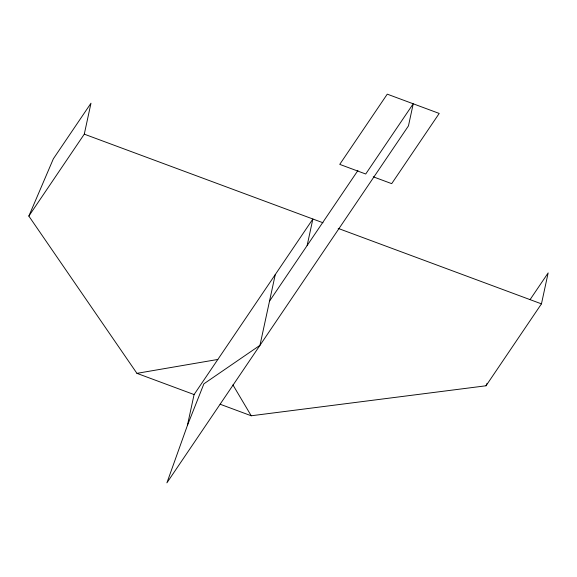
<?xml version="1.0" encoding="UTF-8"?>
<svg xmlns="http://www.w3.org/2000/svg" width="577" height="577" viewBox="0 0 577 577"><rect width="100%" height="100%" fill="white"/><g stroke="black" fill="none" stroke-linecap="round" stroke-linejoin="round"><path stroke-width="0.87" d="M28.85 216.087L84.285 134.16L90.978 103.211L53.358 158.805L28.85 216.087L136.929 373.348L194.081 394.56L312.871 219.008L307.137 245.535M373.261 176.814L391.696 183.652L439.212 113.438L387.261 94.152L339.745 164.373L365.717 174.016L413.233 103.795L408.458 125.894L166.904 482.848L187.388 425.509L194.081 394.56M275.258 274.602L259.96 345.334L203.897 383.813L187.388 425.509M220.133 404.232L251.226 415.772L486.022 385.782L541.457 303.863L548.15 272.914L530.09 299.6M486.022 385.782L487.075 383.33M269.517 301.129L357.928 170.489M136.929 373.348L217.839 359.449M84.285 134.16L322.997 222.765M338.18 228.405L541.457 303.863M232.928 384.909L251.226 415.772"/></g></svg>
